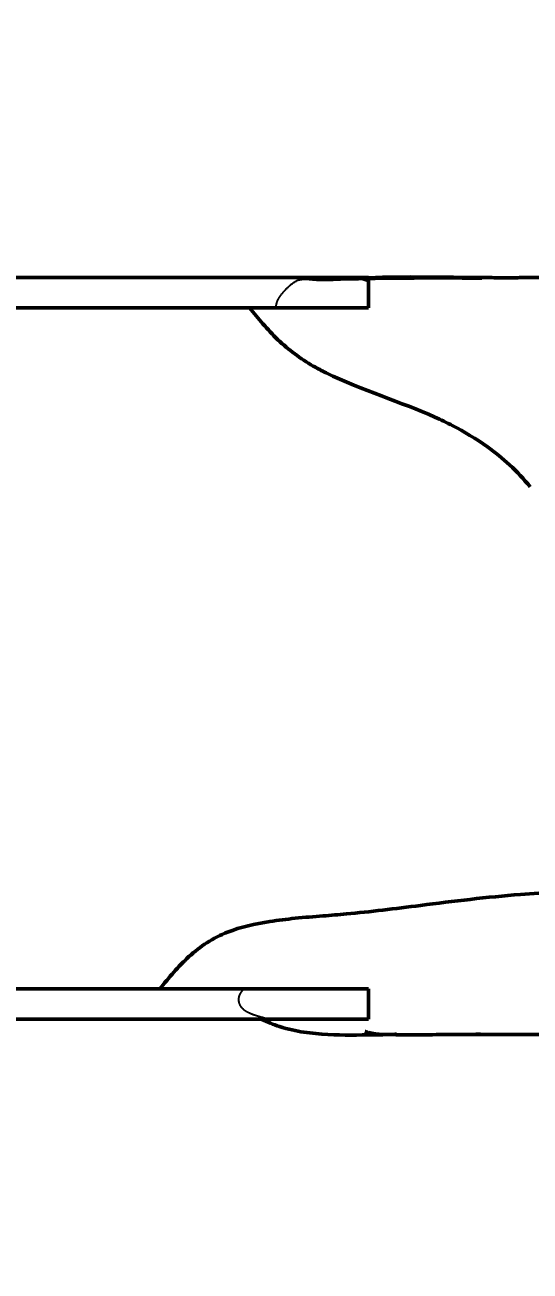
# Model space of a CAD drawing. Header units: millimetres. Extents: x 0 to 420, y 0 to 297.
# Drawn here: x 264.4 to 272.75, y 205.37 to 225.95 of the extents above; entities that cross this region are included whole.
import ezdxf

# ---------------------------------------------------------------- set-up
doc = ezdxf.new("R2010")
doc.units = ezdxf.units.MM
doc.header["$LTSCALE"] = 0.75
doc.linetypes.add('HIDDEN2', pattern=[4.7625, 3.175, -1.5875])
for name, color, linetype, lineweight in [('FD_Dimensions', 7, 'Continuous', 25), ('Hidden', 7, 'HIDDEN2', 25), ('Visible', 7, 'Continuous', 50)]:
    doc.layers.add(name, color=color, linetype=linetype, lineweight=lineweight)
doc.styles.get("Standard").update_dxf_attribs({"font": 'arial.ttf'})
doc.dimstyles.new('Dim-ISO-25', dxfattribs={"dimtxt": 3.5, "dimasz": 3.5, "dimexe": 2.1, "dimexo": 2.1, "dimgap": 1.4, "dimtad": 1, "dimzin": 12, "dimdsep": 46, "dimtxsty": 'Standard', "dimcen": 0, "dimazin": 3, "dimtp": 0.1, "dimtm": 0.1, "dimtfac": 0.714286, "dimtmove": 0, "dimatfit": 3, "dimfxl": 1, "dimtzin": 12, "dimarcsym": 0})

# ---------------------------------------------------------------- blocks, each defined once
blk = doc.blocks.new('*D54')
at = {"layer": 'Defpoints', "color": 0, "transparency": 16777216}
for p in [(203.828125, 215.942177), (311.328125, 215.942177), (311.328125, 178.877675)]:
    blk.add_point(p, dxfattribs=at)
at = {"layer": 'FD_Dimensions', "color": 0, "lineweight": -2, "transparency": 16777216}
for p, q in [((203.828125, 213.842177), (203.828125, 176.777675)), ((311.328125, 213.842177), (311.328125, 176.777675)), ((207.328125, 178.877675), (307.828125, 178.877675))]:
    blk.add_line(p, q, dxfattribs=at)
at = {"layer": 'FD_Dimensions', "color": 0, "transparency": 16777216}
for points in [[(207.328125, 179.461009), (207.328125, 178.294342), (203.828125, 178.877675)], [(307.828125, 179.461009), (307.828125, 178.294342), (311.328125, 178.877675)]]:
    blk.add_solid(points, dxfattribs=at)
at = {"layer": 'FD_Dimensions', "color": 0, "transparency": 16777216, "insert": (257.578125, 182.065874), "char_height": 3.5, "attachment_point": 5}
blk.add_mtext('430', dxfattribs=at)
blk = doc.blocks.new('*D56')
at = {"layer": 'Defpoints', "color": 0, "transparency": 16777216}
for p in [(310.078125, 246.667739), (310.078125, 218.777114), (203.828125, 216.61205)]:
    blk.add_point(p, dxfattribs=at)
at = {"layer": 'FD_Dimensions', "color": 0, "lineweight": -2, "transparency": 16777216}
for p, q in [((203.828125, 218.71205), (203.828125, 248.767739)), ((310.078125, 220.877114), (310.078125, 248.767739)), ((207.328125, 246.667739), (306.578125, 246.667739))]:
    blk.add_line(p, q, dxfattribs=at)
at = {"layer": 'FD_Dimensions', "color": 0, "transparency": 16777216}
for points in [[(207.328125, 247.251072), (207.328125, 246.084405), (203.828125, 246.667739)], [(306.578125, 247.251072), (306.578125, 246.084405), (310.078125, 246.667739)]]:
    blk.add_solid(points, dxfattribs=at)
at = {"layer": 'FD_Dimensions', "color": 0, "transparency": 16777216, "insert": (256.953125, 249.854744), "char_height": 3.5, "attachment_point": 5}
blk.add_mtext('425', dxfattribs=at)

msp = doc.modelspace()

# ---------------------------------------------------------------- linework, layer by layer
at = {"layer": 'Hidden'}
for points, knots in [([(268.5725, 221.3885), (268.5791, 221.4044), (268.5866, 221.4191), (268.6038, 221.4492), (268.6143, 221.4648), (268.6494, 221.5135), (268.6783, 221.5467), (268.7365, 221.6083), (268.7865, 221.6573), (268.9183, 221.7465), (268.9833, 221.7551), (269.1244, 221.7445), (269.1668, 221.7395), (269.2446, 221.7333), (269.2748, 221.7316), (269.4477, 221.7274), (269.5963, 221.7421), (269.8095, 221.7624), (269.8807, 221.7656), (269.9629, 221.7512), (269.9847, 221.7447), (270.0178, 221.7329), (270.0301, 221.7277), (270.057, 221.7209), (270.0648, 221.7256), (270.0718, 221.712), (270.0734, 221.7043), (270.0751, 221.681), (270.0755, 221.6709), (270.0762, 221.6437), (270.0765, 221.6275), (270.0769, 221.5874), (270.077, 221.5644), (270.0771, 221.5069), (270.0771, 221.4716), (270.0769, 221.3833), (270.0766, 221.3277), (270.0762, 221.2771)], [-1.8591902, -1.8591902, -1.8591902, -1.8591902, -1.8165283, -1.8165283, -1.7634179, -1.7634179, -1.6347112, -1.6347112, -1.4743615, -1.4743615, -1.2357724, -1.2357724, -1.1369954, -1.1369954, -1.0702573, -1.0702573, -0.758791, -0.758791, -0.549175, -0.549175, -0.4549566, -0.4549566, -0.378937, -0.378937, -0.2525319, -0.2525319, -0.1929979, -0.1929979, -0.1643388, -0.1643388, -0.137128, -0.137128, -0.107758, -0.107758, -0.0667276, -0.0667276, 0, 0, 0, 0]), ([(271.9494, 221.7681), (271.9494, 221.7681), (271.949, 221.7681), (271.9471, 221.7681), (271.9453, 221.7681), (271.9366, 221.7681), (271.9264, 221.7681), (271.9009, 221.768), (271.8832, 221.7679), (271.8447, 221.7678), (271.8235, 221.7677), (271.7563, 221.7673), (271.7065, 221.7669), (271.4657, 221.765), (271.2786, 221.763), (270.9082, 221.7582), (270.7232, 221.7554), (270.3522, 221.7492), (270.1646, 221.7459), (269.8808, 221.7407), (269.7813, 221.7389), (269.5835, 221.735), (269.4823, 221.7329), (269.3976, 221.7309)], [1.2821485, 1.2821485, 1.2821485, 1.2821485, 1.2876156, 1.2876156, 1.2947743, 1.2947743, 1.3116655, 1.3116655, 1.3401861, 1.3401861, 1.3687885, 1.3687885, 1.4268328, 1.4268328, 1.6576857, 1.6576857, 1.8850019, 1.8850019, 2.1071202, 2.1071202, 2.2273122, 2.2273122, 2.3542272, 2.3542272, 2.3542272, 2.3542272]), ([(272.3904, 221.7724), (272.3904, 221.7724), (272.3898, 221.7725), (272.3863, 221.7725), (272.3815, 221.7725), (272.3677, 221.7725), (272.3595, 221.7725), (272.3304, 221.7725), (272.3121, 221.7726), (272.2859, 221.7725), (272.2774, 221.7725), (272.2736, 221.7725), (272.2732, 221.7725), (272.2732, 221.7725), (272.2751, 221.7725), (272.2841, 221.7726), (272.2918, 221.7726), (272.31, 221.7727), (272.3175, 221.7727), (272.3264, 221.7728)], [0.13822124, 0.13822124, 0.13822124, 0.13822124, 0.14704003, 0.14704003, 0.16515308, 0.16515308, 0.18581085, 0.18581085, 0.24798562, 0.24798562, 0.30685723, 0.30685723, 0.32193883, 0.32193883, 0.35462694, 0.35462694, 0.3898039, 0.3898039, 0.40807727, 0.40807727, 0.40807727, 0.40807727]), ([(268.5493, 221.2771), (268.5497, 221.2954), (268.5516, 221.3129), (268.5591, 221.3515), (268.5653, 221.3709), (268.5725, 221.3885)], [-0.049850623, -0.049850623, -0.049850623, -0.049850623, -0.027941991, -0.027941991, 0, 0, 0, 0]), ([(268.4079, 209.5271), (268.3573, 209.5447), (268.311, 209.5577), (268.2435, 209.5776), (268.2209, 209.5845), (268.1859, 209.596), (268.1733, 209.6004), (268.152, 209.6083), (268.1432, 209.6118), (268.125, 209.6193), (268.1155, 209.6235), (268.0773, 209.6415), (268.0464, 209.6591), (268.0077, 209.6914), (267.9966, 209.702), (267.9792, 209.7224), (267.9724, 209.7315), (267.9593, 209.7525), (267.9531, 209.7646), (267.9423, 209.7923), (267.938, 209.8082), (267.9338, 209.8392), (267.9334, 209.8535), (267.9359, 209.884), (267.9393, 209.8993), (267.9468, 209.9216), (267.95, 209.9292), (267.9564, 209.9428), (267.9596, 209.9488), (267.9674, 209.9624), (267.9721, 209.9698), (267.9878, 209.993), (268, 210.0089), (268.0137, 210.0271)], [-0.58686471, -0.58686471, -0.58686471, -0.58686471, -0.45752442, -0.45752442, -0.39421611, -0.39421611, -0.35893323, -0.35893323, -0.33447203, -0.33447203, -0.30795218, -0.30795218, -0.22734697, -0.22734697, -0.19496504, -0.19496504, -0.17283087, -0.17283087, -0.14931199, -0.14931199, -0.12379177, -0.12379177, -0.10287467, -0.10287467, -0.07883007, -0.07883007, -0.06509551, -0.06509551, -0.05307626, -0.05307626, -0.03685778, -0.03685778, 0, 0, 0, 0]), ([(270.0781, 209.6852), (270.0781, 209.6661), (270.0781, 209.648), (270.0779, 209.6206), (270.0779, 209.6105), (270.0777, 209.5965), (270.0777, 209.5924), (270.0776, 209.5853), (270.0776, 209.5825), (270.0775, 209.5767), (270.0774, 209.5739), (270.0773, 209.5669), (270.0773, 209.5627), (270.077, 209.5477), (270.0768, 209.5372), (270.0765, 209.5271)], [-0.1023825, -0.1023825, -0.1023825, -0.1023825, -0.0708596, -0.0708596, -0.05176416, -0.05176416, -0.04349781, -0.04349781, -0.0376801, -0.0376801, -0.03182241, -0.03182241, -0.02305868, -0.02305868, 0, 0, 0, 0]), ([(270.0216, 209.3266), (270.0236, 209.3261), (270.0279, 209.3249), (270.0421, 209.3215), (270.0513, 209.3195), (270.0819, 209.3134), (270.108, 209.3088), (270.1648, 209.301), (270.194, 209.2975), (270.2556, 209.2916), (270.2889, 209.2889), (270.3376, 209.2857), (270.3532, 209.2848), (270.381, 209.2833), (270.3934, 209.2827), (270.4256, 209.2813), (270.4448, 209.2806), (270.4747, 209.2796), (270.4866, 209.2792), (270.5069, 209.2787), (270.5151, 209.2786), (270.5299, 209.2783), (270.535, 209.2783), (270.5396, 209.2782), (270.5404, 209.2782), (270.5404, 209.2782)], [0, 0, 0, 0, 0.03768695, 0.03768695, 0.07049926, 0.07049926, 0.12042863, 0.12042863, 0.16028971, 0.16028971, 0.20016836, 0.20016836, 0.21882077, 0.21882077, 0.23410648, 0.23410648, 0.26018948, 0.26018948, 0.28269713, 0.28269713, 0.30769887, 0.30769887, 0.34239479, 0.34239479, 0.36542366, 0.36542366, 0.36542366, 0.36542366]), ([(271.8105, 209.2777), (271.7962, 209.2777), (271.7821, 209.2778), (271.7441, 209.2779), (271.7205, 209.2779), (271.6837, 209.2781), (271.6695, 209.2781), (271.6482, 209.2781), (271.6403, 209.2782), (271.6228, 209.2782), (271.6147, 209.2782), (271.6083, 209.2782), (271.6072, 209.2782), (271.6072, 209.2782), (271.6074, 209.2782), (271.6093, 209.2782), (271.613, 209.2782), (271.6245, 209.2782), (271.6332, 209.2782), (271.6567, 209.2782), (271.6728, 209.2782), (271.7156, 209.2781), (271.7434, 209.2781), (271.8177, 209.278), (271.865, 209.278), (271.9102, 209.2779), (271.9207, 209.2779), (271.9288, 209.2779), (271.9302, 209.2779), (271.9302, 209.2779)], [2.49119275, 2.49119275, 2.49119275, 2.49119275, 2.50846848, 2.50846848, 2.53820254, 2.53820254, 2.55844024, 2.55844024, 2.57236137, 2.57236137, 2.59407114, 2.59407114, 2.60601731, 2.60601731, 2.61155524, 2.61155524, 2.62891753, 2.62891753, 2.64980121, 2.64980121, 2.6779187, 2.6779187, 2.71928501, 2.71928501, 2.79679781, 2.79679781, 2.83308881, 2.83308881, 2.85386104, 2.85386104, 2.85386104, 2.85386104])]:
    msp.add_open_spline(points, degree=3, knots=knots, dxfattribs=at)
for points in [[(269.0193, 221.75), (269.3666, 221.7554), (269.7266, 221.761), (270.0781, 221.7644)], [(269.811, 221.7612), (269.8998, 221.766), (269.9889, 221.77), (270.0781, 221.7732)], [(270.0202, 209.3271), (270.0202, 209.3271), (270.0207, 209.3269), (270.0216, 209.3266)]]:
    msp.add_open_spline(points, degree=3, dxfattribs=at)
at = {"layer": 'Visible'}
for p, q in [((270.0781, 221.7771), (258.7901, 221.7771)), ((270.0781, 221.2771), (270.0781, 221.7771)), ((260.5407, 221.2771), (270.0781, 221.2771)), ((260.9463, 210.0271), (270.0774, 210.0271)), ((260.7542, 209.5271), (270.0781, 209.5271)), ((270.0781, 209.6852), (270.0781, 209.5271))]:
    msp.add_line(p, q, dxfattribs=at)
for points, knots in [([(270.0781, 221.7732), (270.3841, 221.7843), (270.6909, 221.7869), (271.1828, 221.7831), (271.367, 221.7809), (271.6424, 221.7784), (271.7359, 221.7776), (271.8843, 221.7763), (271.9376, 221.7759), (272.046, 221.7749), (272.1018, 221.7744), (272.1548, 221.774)], [0.10706066, 0.10706066, 0.10706066, 0.10706066, 0.47419742, 0.47419742, 0.71572699, 0.71572699, 0.83253833, 0.83253833, 0.8960437, 0.8960437, 0.96271094, 0.96271094, 0.96271094, 0.96271094]), ([(270.0781, 221.7644), (270.1624, 221.7652), (270.2461, 221.7659), (270.7202, 221.7688), (271.0968, 221.7694), (271.6055, 221.7688), (271.7765, 221.7683), (271.9105, 221.7681), (271.9242, 221.7681), (271.9398, 221.7681), (271.9442, 221.7681), (271.9481, 221.7681), (271.949, 221.7681), (271.9494, 221.7681), (271.9494, 221.7681), (271.9494, 221.7681)], [0.42299418, 0.42299418, 0.42299418, 0.42299418, 0.52434226, 0.52434226, 1.00208501, 1.00208501, 1.23056694, 1.23056694, 1.2590857, 1.2590857, 1.27335435, 1.27335435, 1.28047587, 1.28047587, 1.28214853, 1.28214853, 1.28214853, 1.28214853]), ([(272.1548, 221.774), (272.1836, 221.7738), (272.2118, 221.7735), (272.2638, 221.7732), (272.288, 221.773), (272.3265, 221.7728), (272.342, 221.7727), (272.3638, 221.7726), (272.3716, 221.7725), (272.3818, 221.7725), (272.3851, 221.7725), (272.3893, 221.7725), (272.3904, 221.7724), (272.3904, 221.7724)], [0, 0, 0, 0, 0.03616325, 0.03616325, 0.07014275, 0.07014275, 0.09610281, 0.09610281, 0.11388705, 0.11388705, 0.1265038, 0.1265038, 0.13822124, 0.13822124, 0.13822124, 0.13822124]), ([(272.3264, 221.7728), (272.3282, 221.7728), (272.3301, 221.7728), (272.3474, 221.7729), (272.3671, 221.773), (272.4063, 221.7732), (272.4253, 221.7734), (272.4679, 221.7737), (272.492, 221.7738), (272.5545, 221.7743), (272.5933, 221.7746), (272.7134, 221.7756), (272.7942, 221.7764), (273.116, 221.7795), (273.3569, 221.7821), (273.8277, 221.787), (274.057, 221.7893), (274.2866, 221.7909)], [0.40807727, 0.40807727, 0.40807727, 0.40807727, 0.41182212, 0.41182212, 0.44165249, 0.44165249, 0.46540556, 0.46540556, 0.49416423, 0.49416423, 0.54054108, 0.54054108, 0.63940433, 0.63940433, 0.9355524, 0.9355524, 1.21448312, 1.21448312, 1.21448312, 1.21448312]), ([(271.1749, 219.4709), (270.6125, 219.723), (269.978, 219.9082), (269.3058, 220.2374), (269.2346, 220.2745), (268.9534, 220.4351), (268.7548, 220.5827), (268.4047, 220.9158), (268.2508, 221.1033), (268.1124, 221.2771)], [0, 0, 0, 0, 0.8442968, 0.8442968, 0.9447414, 0.9447414, 1.2478496, 1.2478496, 1.5502032, 1.5502032, 1.5502032, 1.5502032]), ([(272.7483, 218.3205), (272.645, 218.4489), (272.5313, 218.5697), (272.2935, 218.7893), (272.1686, 218.8897), (271.851, 219.1176), (271.6578, 219.232), (271.3716, 219.3798), (271.2741, 219.4264), (271.1749, 219.4709)], [0, 0, 0, 0, 0.19775237, 0.19775237, 0.38907284, 0.38907284, 0.67987548, 0.67987548, 0.82876971, 0.82876971, 0.82876971, 0.82876971]), ([(267.7461, 210.9641), (267.9664, 211.0515), (268.202, 211.103), (268.5823, 211.1624), (268.7232, 211.1794), (269.0205, 211.2094), (269.1779, 211.222), (269.4557, 211.2441), (269.5828, 211.2542), (270.0999, 211.3009), (270.5183, 211.3534), (271.4817, 211.4769), (272.0355, 211.5437), (272.9906, 211.6199), (273.394, 211.6419), (274.1883, 211.7879), (274.5748, 211.934), (274.9582, 212.0887)], [0, 0, 0, 0, 0.3088819, 0.3088819, 0.4779884, 0.4779884, 0.6676157, 0.6676157, 0.8382148, 0.8382148, 1.3544794, 1.3544794, 2.0251939, 2.0251939, 2.5086894, 2.5086894, 3.0053044, 3.0053044, 3.0053044, 3.0053044]), ([(266.6265, 210.0271), (266.7782, 210.2137), (266.9334, 210.4005), (267.2033, 210.646), (267.3032, 210.7239), (267.5165, 210.8605), (267.6314, 210.9186), (267.7461, 210.9641)], [0, 0, 0, 0, 0.28868844, 0.28868844, 0.44199378, 0.44199378, 0.60273693, 0.60273693, 0.60273693, 0.60273693]), ([(270.0774, 209.9827), (270.0774, 209.9459), (270.0775, 209.8918), (270.0779, 209.7781), (270.0781, 209.7358), (270.0781, 209.6933), (270.0781, 209.6892), (270.0781, 209.6852)], [-0.257665, -0.257665, -0.257665, -0.257665, -0.17085832, -0.17085832, -0.10899229, -0.10899229, -0.1023825, -0.1023825, -0.1023825, -0.1023825]), ([(269.0059, 209.3141), (268.8865, 209.331), (268.7488, 209.36), (268.5069, 209.4404), (268.4048, 209.4822), (268.3045, 209.5271)], [0, 0, 0, 0, 0.20075828, 0.20075828, 0.33461937, 0.33461937, 0.33461937, 0.33461937]), ([(270.1076, 209.3011), (270.0862, 209.3066), (270.0697, 209.3116), (270.0416, 209.3203), (270.0317, 209.3235), (270.0221, 209.3265), (270.0202, 209.3271), (270.0202, 209.3271)], [0, 0, 0, 0, 0.0454997, 0.0454997, 0.10096466, 0.10096466, 0.13868894, 0.13868894, 0.13868894, 0.13868894]), ([(270.5404, 209.2782), (270.5404, 209.2782), (270.5389, 209.2782), (270.528, 209.2782), (270.5103, 209.2779), (270.4653, 209.2767), (270.4461, 209.2761), (270.4064, 209.2751), (270.388, 209.2747), (270.3529, 209.2743), (270.3369, 209.2743), (270.3072, 209.2749), (270.2936, 209.2753), (270.269, 209.2765), (270.258, 209.2772), (270.2288, 209.2795), (270.2102, 209.2816), (270.1791, 209.286), (270.1657, 209.2883), (270.1413, 209.2931), (270.13, 209.2956), (270.1157, 209.2991), (270.1116, 209.3001), (270.1076, 209.3011)], [0.36542366, 0.36542366, 0.36542366, 0.36542366, 0.39712643, 0.39712643, 0.48449767, 0.48449767, 0.53100117, 0.53100117, 0.56284234, 0.56284234, 0.58573789, 0.58573789, 0.60303986, 0.60303986, 0.61639244, 0.61639244, 0.63821368, 0.63821368, 0.65617297, 0.65617297, 0.6751683, 0.6751683, 0.6835057, 0.6835057, 0.6835057, 0.6835057]), ([(271.9302, 209.2779), (271.9302, 209.2779), (271.9294, 209.2779), (271.9244, 209.2779), (271.9163, 209.2779), (271.8882, 209.2779), (271.8639, 209.2778), (271.7871, 209.2776), (271.7252, 209.2773), (271.6113, 209.2764), (271.5685, 209.276), (271.4553, 209.2749), (271.3795, 209.2742), (271.2304, 209.2728), (271.1556, 209.2721), (271.0412, 209.2714), (271, 209.2712), (270.8911, 209.2708), (270.8249, 209.2708), (270.7246, 209.271), (270.6852, 209.2712), (270.5943, 209.2717), (270.5461, 209.2721), (270.4894, 209.2724), (270.4803, 209.2725), (270.4713, 209.2726)], [2.85386104, 2.85386104, 2.85386104, 2.85386104, 2.86944881, 2.86944881, 2.91221646, 2.91221646, 2.98395644, 2.98395644, 3.10939069, 3.10939069, 3.17377778, 3.17377778, 3.2680111, 3.2680111, 3.356128, 3.356128, 3.40589498, 3.40589498, 3.49229969, 3.49229969, 3.56144123, 3.56144123, 3.66738689, 3.66738689, 3.68750673, 3.68750673, 3.68750673, 3.68750673]), ([(276.4423, 209.2753), (276.224, 209.2739), (275.9982, 209.2724), (275.364, 209.2689), (274.9528, 209.2673), (274.2333, 209.2666), (273.9247, 209.2669), (273.385, 209.2693), (273.1526, 209.2709), (272.8613, 209.2729), (272.798, 209.2733), (272.6569, 209.2743), (272.5824, 209.2747), (272.4625, 209.2754), (272.4097, 209.2756), (272.284, 209.2762), (272.2089, 209.2764), (272.0797, 209.2768), (272.0281, 209.277), (271.9385, 209.2773), (271.9004, 209.2774), (271.8452, 209.2775), (271.8278, 209.2776), (271.8105, 209.2777)], [0.5845366, 0.5845366, 0.5845366, 0.5845366, 0.8529108, 0.8529108, 1.3463235, 1.3463235, 1.7163757, 1.7163757, 1.9943612, 1.9943612, 2.071935, 2.071935, 2.1722555, 2.1722555, 2.2577702, 2.2577702, 2.3613701, 2.3613701, 2.424944, 2.424944, 2.4702829, 2.4702829, 2.4911928, 2.4911928, 2.4911928, 2.4911928])]:
    msp.add_open_spline(points, degree=3, knots=knots, dxfattribs=at)
for points in [[(270.0774, 210.0271), (270.0774, 210.0124), (270.0774, 209.9973), (270.0774, 209.9827)], [(270.4713, 209.2726), (270.0676, 209.2753), (269.5419, 209.2382), (269.0059, 209.3141)]]:
    msp.add_open_spline(points, degree=3, dxfattribs=at)

# ---------------------------------------------------------------- dimensions: what is measured, and where the dimension line sits
at = {"layer": 'FD_Dimensions'}
for base, p1, p2, picture, middle in [((310.0781, 246.6677), (203.8281, 216.6121), (310.0781, 218.7771), '*D56', (256.9531, 249.8547)), ((311.3281, 178.8777), (203.8281, 215.9422), (311.3281, 215.9422), '*D54', (257.5781, 182.0659))]:
    dim = msp.add_linear_dim(base=base, p1=p1, p2=p2, dimstyle='Dim-ISO-25', override={"dimlfac": 4}, dxfattribs=at)
    dim.commit()
    dim.dimension.update_dxf_attribs({"geometry": picture, "text_midpoint": middle})

doc.saveas('drawing.dxf')
